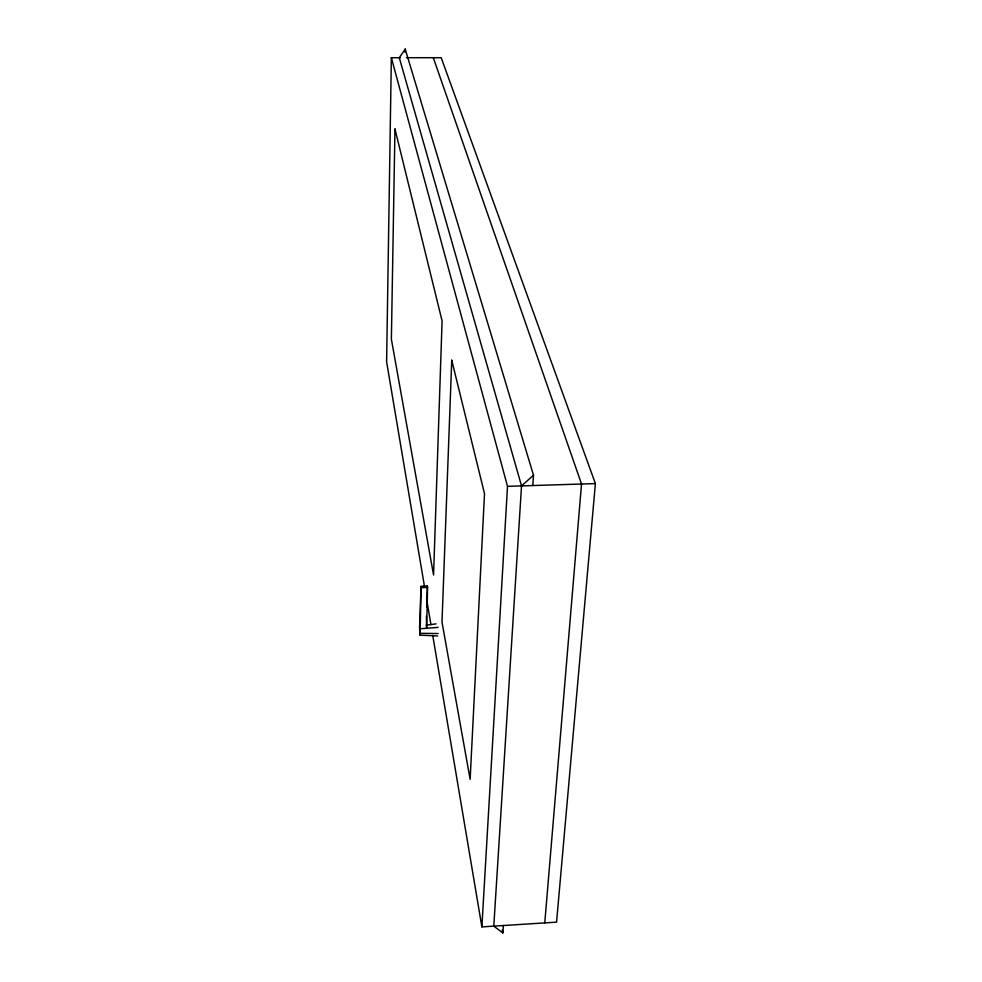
<?xml version="1.0" encoding="UTF-8"?>
<svg xmlns="http://www.w3.org/2000/svg" width="982" height="982" viewBox="0 0 982 982"><rect width="100%" height="100%" fill="white"/><g stroke="black" fill="none" stroke-linecap="round" stroke-linejoin="round"><path stroke-width="1.47" d="M400.411 57.705L391.352 57.705L386.613 361.83L424.568 586.954M405.149 52.156L405.21 49.1L399.281 57.705L521.528 485.894L493.786 926.149L502.87 932.9L503.361 925.535M426.397 616.119L426.618 628.259L427.6 587.457L427.342 585.959L421.033 586.364L419.572 627.817L420.124 635.158L437.653 635.968M421.033 586.364L420.124 635.158M426.679 607.072L427.342 585.959M406.45 57.705L441.188 57.705L595.387 483.586L556.561 922.147L481.88 926.898L507.51 486.336L391.352 57.705M532.796 485.55L533.496 475.227L405.21 49.1L405.357 51.972M544.764 922.908L581.528 484.016L433.308 57.705M521.528 485.894L533.496 475.227M426.114 625.178L436.045 623.889M420.321 628.738L438.107 627.375M421.253 587.702L427.6 587.457M507.51 486.336L595.387 483.586M420.443 633.329L438.132 633.525M502.318 929.88L502.87 932.9M426.605 599.032L430.938 624.724M432.718 635.293L481.88 926.898M394.96 129.01L391.376 339.22L433.565 574.998L442.096 320.954L394.96 129.01M451.745 360.222L441.998 622.097L470.132 779.327L484.507 493.664L451.745 360.222"/></g></svg>
